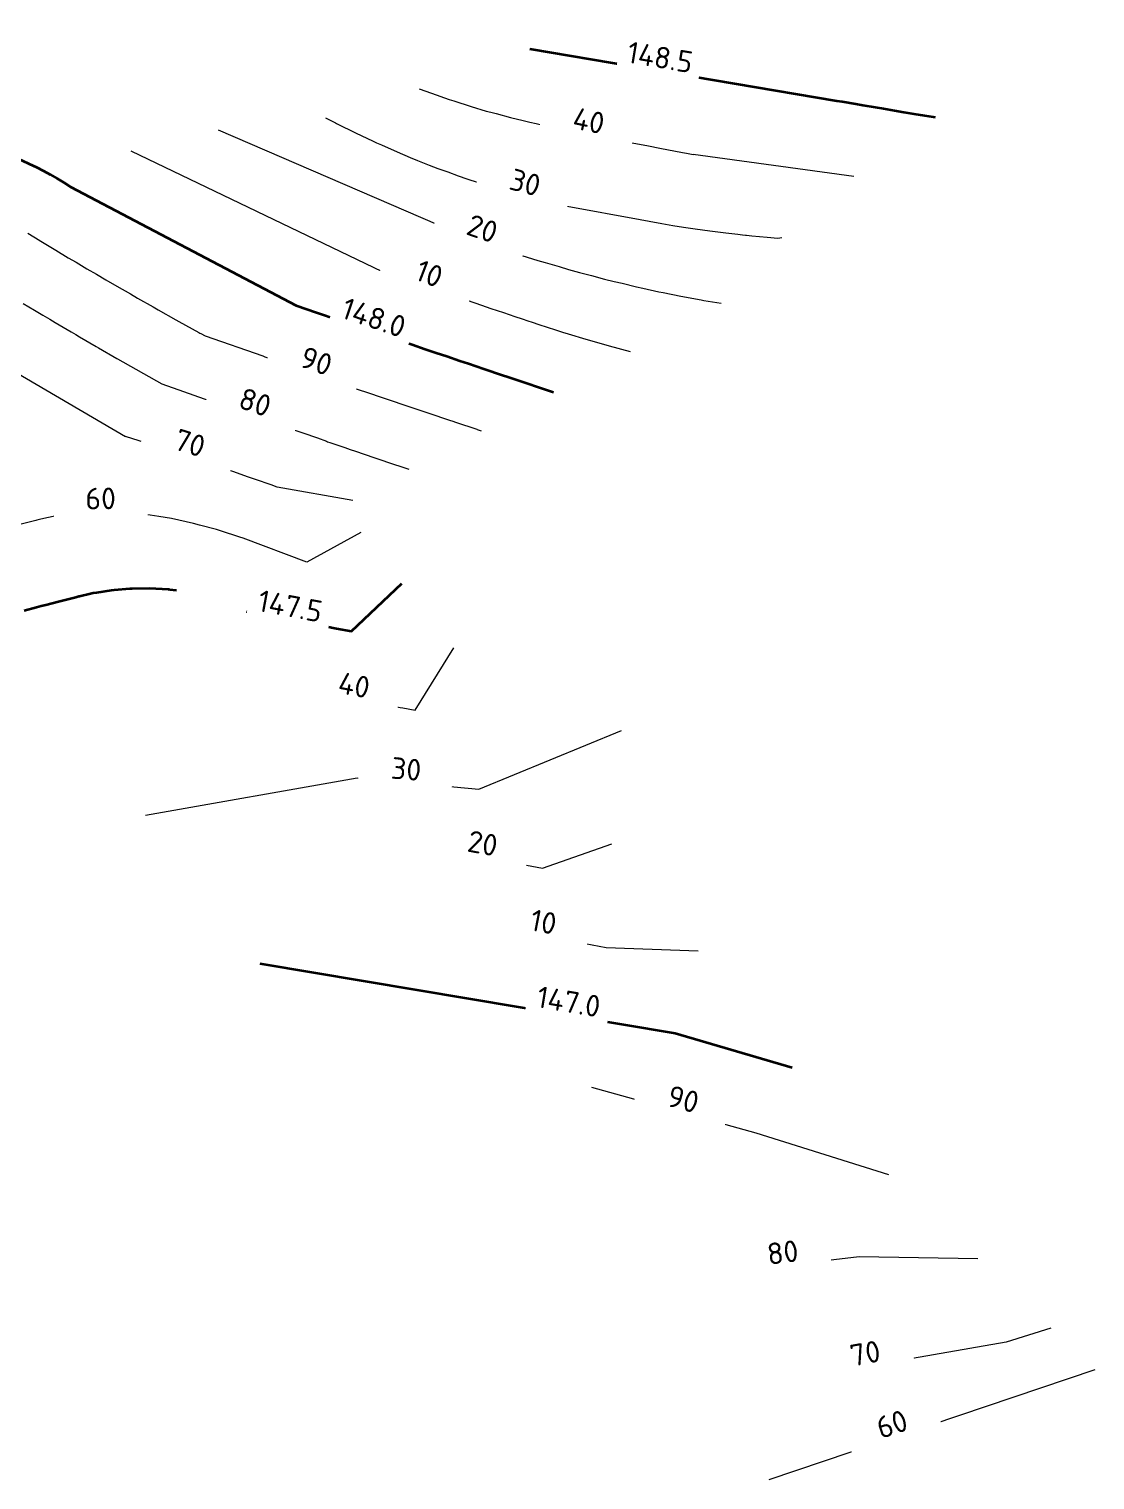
# Model space of a CAD drawing. Extents: x 9571 to 9933, y 11152 to 12208.
# Drawn here: x 9720 to 9781.4, y 11962.2 to 12045.9 of the extents above; entities that cross this region are included whole.
import ezdxf

# ---------------------------------------------------------------- set-up
doc = ezdxf.new("R2010")
doc.units = 0
doc.linetypes.add('осевая', pattern=[50.8, 31.75, -6.35, 6.35, -6.35])
doc.layers.add('prs_goriz doroga', color=11, linetype='Continuous', lineweight=15)
doc.layers.add('МГТ_ГП_ПОР_СТЦентр', color=12, linetype='осевая', lineweight=20, true_color=0xbd0000)
doc.styles.add('СПДС', font='isocpeur.ttf')

# ---------------------------------------------------------------- blocks, each defined once
blk = doc.blocks.new('верт комсомольская')
at = {"layer": 'prs_goriz doroga', "color": 12, "lineweight": 35}
for points, elevation in [([(9748.844, 12044.744), (9766.551, 12041.75), (9766.875, 12041.696), (9767.665, 12041.562), (9768.06, 12041.495), (9768.78, 12041.374), (9769.245, 12041.295), (9769.894, 12041.185), (9770.43, 12041.095), (9771.008, 12040.997), (9771.615, 12040.894), (9772.122, 12040.808), (9772.239, 12040.789)], 148.5), ([(9722.358, 12036.78), (9735.369, 12029.924)], 148), ([(9735.369, 12029.924), (9736.547, 12029.527), (9737.798, 12029.106), (9737.927, 12029.063), (9739.051, 12028.685), (9739.306, 12028.599), (9740.304, 12028.263), (9740.685, 12028.135), (9741.151, 12027.978), (9742.064, 12027.671), (9742.81, 12027.42), (9743.443, 12027.207), (9744.063, 12026.998), (9744.822, 12026.743), (9745.316, 12026.576), (9746.201, 12026.278), (9747.284, 12025.914), (9747.58, 12025.814), (9747.821, 12025.733), (9748.959, 12025.35), (9749.074, 12025.311), (9750.221, 12024.926)], 148), ([(9732.509, 12012.268), (9733.639, 12012.056), (9734.506, 12011.893), (9734.932, 12011.813), (9735.571, 12011.693), (9736.225, 12011.57), (9737.233, 12011.381), (9737.517, 12011.327), (9737.701, 12011.293), (9738.562, 12011.131), (9741.471, 12013.896)], 147.5), ([(9728.471, 12013.488), (9728.063, 12013.533), (9728.036, 12013.535), (9726.906, 12013.592), (9725.92, 12013.578), (9725.787, 12013.577), (9724.878, 12013.501), (9724.706, 12013.487), (9723.863, 12013.355), (9723.664, 12013.324), (9723.506, 12013.288), (9722.879, 12013.145), (9722.831, 12013.133), (9722.659, 12013.088), (9721.903, 12012.892), (9721.666, 12012.831), (9720.931, 12012.64), (9720.673, 12012.573), (9720.404, 12012.503), (9719.68, 12012.315)], 147.5), ([(9733.276, 11991.963), (9757.242, 11987.947), (9763.987, 11985.951)], 147)]:
    blk.add_lwpolyline(points, dxfattribs=dict(at, elevation=elevation))
at = {"layer": 'prs_goriz doroga'}
for points, elevation in [([(9742.478, 12042.437), (9743.179, 12042.175), (9744.2, 12041.817), (9744.326, 12041.776), (9744.469, 12041.732), (9745.467, 12041.41), (9746.335, 12041.151), (9746.603, 12041.077), (9746.904, 12041), (9747.732, 12040.775), (9748.459, 12040.597), (9748.854, 12040.507), (9749.215, 12040.425), (9749.446, 12040.377), (9749.663, 12040.334), (9749.971, 12040.267), (9750.478, 12040.166), (9751.09, 12040.035), (9751.664, 12039.923), (9752.211, 12039.808), (9752.69, 12039.709), (9753.311, 12039.59), (9753.325, 12039.587), (9753.335, 12039.586), (9754.044, 12039.451), (9754.473, 12039.37), (9754.856, 12039.297), (9755.611, 12039.154), (9756.455, 12038.994), (9756.75, 12038.938), (9757.661, 12038.766), (9757.888, 12038.723), (9758.279, 12038.648)], 148.4), ([(9737.068, 12040.761), (9737.596, 12040.486), (9737.638, 12040.465), (9737.695, 12040.437), (9738.828, 12039.874), (9739.775, 12039.425), (9740.014, 12039.317), (9740.294, 12039.197), (9741.196, 12038.793), (9741.959, 12038.468), (9742.374, 12038.301), (9743.05, 12038.031), (9743.547, 12037.842), (9744.118, 12037.639), (9744.715, 12037.416), (9745.227, 12037.237), (9745.878, 12037.023), (9746.617, 12036.797), (9747.035, 12036.662), (9747.398, 12036.554), (9748.186, 12036.334), (9749.071, 12036.108), (9749.331, 12036.038), (9749.559, 12035.982), (9750.469, 12035.774), (9750.559, 12035.754), (9751.007, 12035.661)], 148.3), ([(9730.882, 12040.067), (9745.349, 12033.817)], 148.2), ([(9719.896, 12034.097), (9720.241, 12033.886), (9720.342, 12033.827), (9720.641, 12033.651), (9721.508, 12033.124), (9722.23, 12032.687), (9722.679, 12032.427), (9723.306, 12032.05), (9723.856, 12031.734), (9724.388, 12031.416), (9725.038, 12031.046), (9725.817, 12030.603), (9726.225, 12030.362), (9727.125, 12029.855), (9727.418, 12029.683), (9728.439, 12029.112), (9728.616, 12029.009), (9729.759, 12028.375), (9729.82, 12028.34), (9729.87, 12028.311), (9730.124, 12028.171)], 147.9), ([(9767.535, 12037.365), (9758.279, 12038.648)], 148.4), ([(9719.621, 12030.052), (9720.291, 12029.658), (9720.769, 12029.377), (9721.024, 12029.226), (9721.165, 12029.14), (9721.476, 12028.957), (9722.398, 12028.417), (9722.658, 12028.259), (9722.875, 12028.127), (9723.846, 12027.565), (9723.967, 12027.492), (9725.039, 12026.876), (9725.063, 12026.861), (9727.62, 12025.403)], 147.8), ([(9751.007, 12035.661), (9755.216, 12034.885), (9755.74, 12034.788), (9756.472, 12034.654), (9757.095, 12034.55), (9757.713, 12034.448), (9758.248, 12034.37), (9758.941, 12034.269), (9759.392, 12034.212), (9760.155, 12034.116), (9760.844, 12034.041), (9761.128, 12034.01), (9761.294, 12033.994), (9761.355, 12033.988), (9761.653, 12033.958), (9762.551, 12033.868), (9763.158, 12033.808), (9763.386, 12033.846)], 148.3), ([(9701.307, 12035.092), (9707.157, 12033.186), (9708.241, 12032.548), (9708.345, 12032.486), (9708.47, 12032.413), (9709.534, 12031.786), (9709.777, 12031.643), (9710.722, 12031.086), (9711.511, 12030.622), (9711.911, 12030.386), (9712.391, 12030.104), (9713.1, 12029.686), (9713.691, 12029.338), (9714.288, 12028.986), (9715.005, 12028.565), (9715.477, 12028.287), (9716.311, 12027.795), (9716.665, 12027.587), (9716.96, 12027.413), (9717.854, 12026.887), (9718.925, 12026.256), (9719.042, 12026.187), (9725.537, 12022.362)], 147.7), ([(9745.349, 12033.817), (9746.392, 12033.466), (9746.929, 12033.287), (9747.023, 12033.255), (9747.26, 12033.179), (9748.389, 12032.816), (9749.309, 12032.535), (9749.741, 12032.403), (9750.537, 12032.173), (9751.079, 12032.016), (9751.722, 12031.84), (9752.403, 12031.655), (9753.166, 12031.459), (9753.714, 12031.319), (9754.17, 12031.211), (9755.011, 12031.01), (9755.364, 12030.932), (9756.294, 12030.727), (9756.548, 12030.675), (9757.563, 12030.47), (9758.733, 12030.254), (9758.818, 12030.238), (9758.891, 12030.226), (9759.886, 12030.062)], 148.2), ([(9740.359, 12031.87), (9742.313, 12031.213), (9742.475, 12031.158), (9743.566, 12030.791), (9743.855, 12030.694), (9744.208, 12030.575), (9745.234, 12030.23), (9746.072, 12029.948), (9746.613, 12029.766), (9747.325, 12029.526), (9747.992, 12029.301), (9748.412, 12029.16), (9748.738, 12029.05), (9748.987, 12028.967), (9749.369, 12028.84), (9750.327, 12028.532), (9750.735, 12028.401), (9751.068, 12028.299), (9752.087, 12027.988), (9752.3, 12027.926), (9753.425, 12027.601), (9754.634, 12027.271)], 148.1), ([(9730.124, 12028.171), (9733.451, 12027.018), (9733.566, 12026.978), (9734.825, 12026.542), (9734.959, 12026.466), (9734.998, 12026.452), (9735.243, 12026.369), (9736.136, 12026.04), (9737.042, 12025.735), (9737.515, 12025.576), (9738.094, 12025.381), (9738.894, 12025.112), (9739.548, 12024.892), (9740.273, 12024.648), (9740.801, 12024.47), (9741.652, 12024.184), (9742.054, 12024.048), (9743.031, 12023.72), (9744.227, 12023.317), (9744.41, 12023.255), (9744.559, 12023.205), (9745.789, 12022.791), (9745.812, 12022.784), (9746.044, 12022.706)], 147.9), ([(9727.62, 12025.403), (9728.883, 12024.965), (9730.071, 12024.553), (9730.258, 12024.488), (9731.321, 12024.12), (9731.632, 12024.012), (9732.57, 12023.687), (9733.007, 12023.535), (9733.819, 12023.254), (9734.382, 12023.059), (9735.071, 12022.82), (9735.757, 12022.582), (9736.6, 12022.29), (9737.132, 12022.105), (9737.188, 12022.073), (9737.325, 12022.026), (9738.177, 12021.737), (9738.482, 12021.625), (9738.792, 12021.521), (9739.861, 12021.161), (9741.17, 12020.72), (9741.24, 12020.697), (9741.297, 12020.677), (9741.866, 12020.486)], 147.8), ([(9738.64, 12018.686), (9734.281, 12019.457), (9733.939, 12019.575), (9733.032, 12019.89), (9732.564, 12020.052), (9731.783, 12020.323), (9731.189, 12020.528), (9730.582, 12020.739), (9730.022, 12020.933), (9729.904, 12020.973), (9729.815, 12021.004), (9729.292, 12021.17), (9725.537, 12022.362)], 147.7), ([(9739.1, 12016.839), (9735.991, 12015.112), (9732.311, 12016.503), (9732.121, 12016.568), (9731.012, 12016.92), (9730.771, 12016.996), (9729.801, 12017.258), (9729.46, 12017.35), (9728.615, 12017.537), (9728.187, 12017.631), (9727.453, 12017.754), (9726.953, 12017.837), (9726.398, 12017.899), (9725.757, 12017.97), (9725.146, 12018.001), (9724.599, 12018.028), (9724.123, 12018.022), (9723.48, 12018.013), (9723.066, 12017.979), (9722.4, 12017.924), (9722.038, 12017.867), (9721.358, 12017.76), (9720.818, 12017.638), (9720.573, 12017.582), (9720.42, 12017.542), (9720.353, 12017.525), (9720.059, 12017.448), (9719.36, 12017.267)], 147.6), ([(9736.182, 12007.71), (9736.204, 12007.705), (9736.209, 12007.705), (9736.216, 12007.703), (9737.501, 12007.462), (9738.334, 12007.305), (9738.794, 12007.219), (9739.503, 12007.086), (9740.086, 12006.976), (9740.464, 12006.905), (9741.379, 12006.733), (9741.53, 12006.705), (9742.235, 12006.573), (9744.461, 12010.185)], 147.4), ([(9726.687, 12000.527), (9738.889, 12002.67), (9745.908, 12002.014), (9754.134, 12005.397)], 147.3), ([(9743.528, 11998.593), (9749.581, 11997.456), (9753.577, 11998.871)], 147.2), ([(9747.2, 11994.035), (9753.259, 11992.891), (9758.562, 11992.684)], 147.1), ([(9769.568, 11979.761), (9761.903, 11982.162), (9752.425, 11984.802)], 146.9), ([(9774.693, 11974.912), (9767.854, 11975.043), (9760.861, 11974.209)], 146.8), ([(9778.913, 11970.92), (9776.335, 11970.105), (9766.282, 11968.354)], 146.7), ([(9781.449, 11968.52), (9762.636, 11962.159)], 146.6)]:
    blk.add_lwpolyline(points, dxfattribs=dict(at, elevation=elevation))
at = {"layer": 'prs_goriz doroga', "color": 12, "lineweight": 35, "elevation": 148}
blk.add_lwpolyline([(9704.204, 12041.415), (9714.967, 12039.562), (9715.176, 12039.558), (9715.284, 12039.55), (9715.688, 12039.52, -0.095068), (9722.358, 12036.78)], format="xyb", dxfattribs=at)
at = {"layer": 'prs_goriz doroga'}
blk.add_lwpolyline([(9740.359, 12031.87), (9725.854, 12038.844)], dxfattribs=at)
at = {"layer": 'prs_goriz doroga', "color": 12, "lineweight": 35, "char_height": 1.25, "width": 3.535, "attachment_point": 5, "style": 'СПДС', "bg_fill": 2}
for s, insert, rotation in [('148.5', (9756.371, 12044.255, 0.5), 350.44586), ('148.0', (9739.853, 12029.235), 341.34598), ('147.5', (9735.036, 12012.584), 349.44882), ('147.0', (9751.098, 11989.759), 350.55527)]:
    blk.add_mtext(s, dxfattribs=dict(at, insert=insert, rotation=rotation))
at = {"layer": 'prs_goriz doroga', "char_height": 1.25, "width": 4.16625, "attachment_point": 5, "style": 'СПДС', "bg_fill": 2}
for s, insert, rotation in [('40', (9738.72, 12008.023, 2202), 349.01007), ('30', (9741.725, 12003.182, 2202), 354.99118), ('20', (9746.133, 11998.894, 2202), 349.39556), ('10', (9749.645, 11994.361, 2202), 349.11467), ('90', (9757.702, 11984.131, 2202), 344.7626), ('80', (9763.437, 11975.292, 2202), 7.09407), ('70', (9768.197, 11969.471, 2202), 10.33936)]:
    blk.add_mtext(s, dxfattribs=dict(at, insert=insert, rotation=rotation))
for s, insert, rotation in [('10', (9743.053, 12031.77, 2202), 339.00262), ('90', (9736.541, 12026.726, 2054.1), 340.5378), ('60', (9769.739, 11965.382, 2202), 18.41372)]:
    blk.add_mtext(s, dxfattribs=dict(at, insert=insert, rotation=rotation))
for s, insert, rotation in [('20', (9746.115, 12034.368, 2053.8), 340.88743), ('80', (9733.008, 12024.351, 2349.7), 340.97535)]:
    blk.add_mtext(s, dxfattribs=dict(at, insert=insert, rotation=rotation))
for s, insert, rotation in [('30', (9748.588, 12037.032, 2202), 344.90589), ('70', (9729.243, 12021.999, 2202), 342.6449)]:
    blk.add_mtext(s, dxfattribs=dict(at, insert=insert, rotation=rotation))
for s, insert, rotation in [('40', (9752.254, 12040.59, 2053.6), 348.04615), ('60', (9724.097, 12018.793, 2202), 0.69977)]:
    blk.add_mtext(s, dxfattribs=dict(at, insert=insert, rotation=rotation))

msp = doc.modelspace()

# ---------------------------------------------------------------- block references
at = {"layer": 'МГТ_ГП_ПОР_СТЦентр'}
msp.add_blockref('верт комсомольская', (0, 0), dxfattribs=at)

doc.saveas('drawing.dxf')
